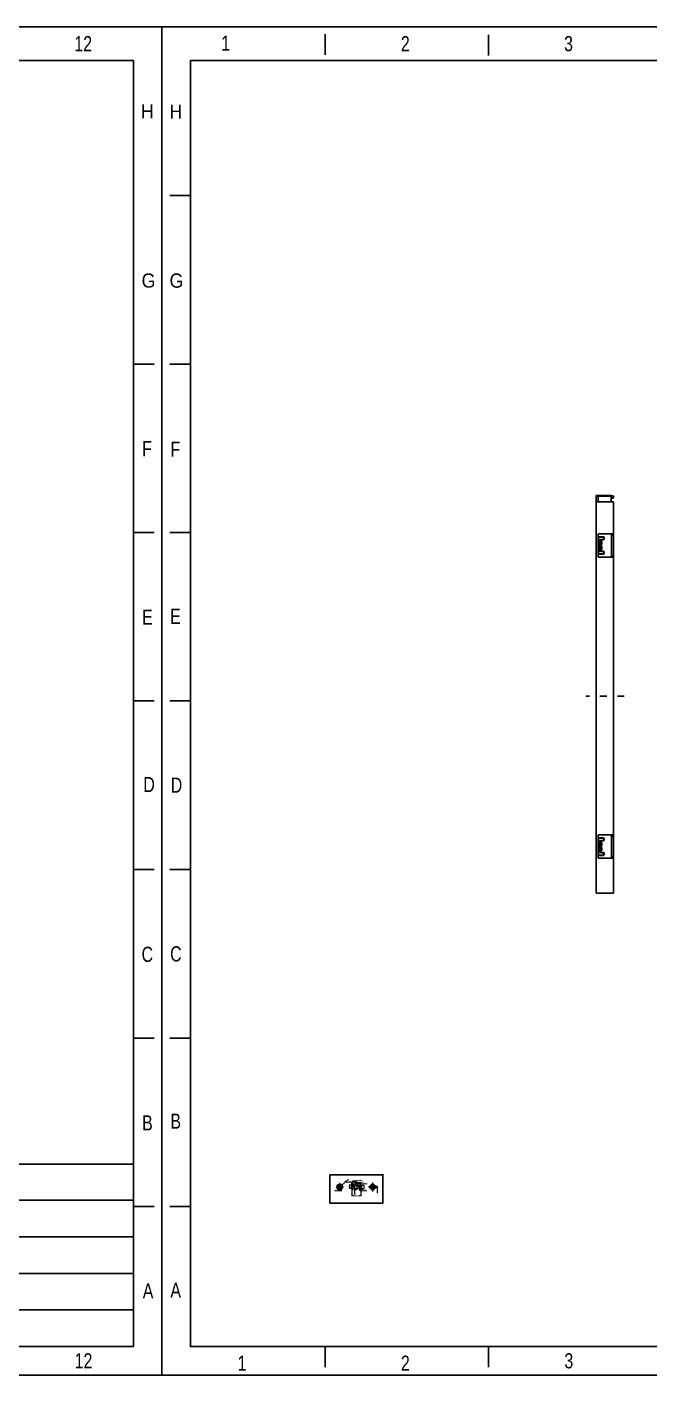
# Model space of a CAD drawing. Header units: millimetres. Extents: x 1409 to 26878, y 589 to 5187.
# Drawn here: x 9909 to 10979, y 589 to 2906 of the extents above; entities that cross this region are included whole.
import ezdxf

# ---------------------------------------------------------------- set-up
doc = ezdxf.new("R2010")
doc.units = ezdxf.units.MM
for name, pattern in [('ACAD_ISO03W100', [30, 12, -18]), ('CENTER', [0.6, 0.375, -0.075, 0.075, -0.075]), ('CENTER2', [28.575, 19.05, -3.175, 3.175, -3.175])]:
    doc.linetypes.add(name, pattern=pattern)
doc.layers.add('02___PRT_ALL_AXES', color=7, linetype='Continuous')
doc.layers.add('center', color=1, linetype='CENTER')
doc.layers.add('1轮廓线', color=7, linetype='Continuous', lineweight=25)
doc.layers.add('7中心线', color=1, linetype='CENTER2', lineweight=13)
doc.styles.add('CKSTANDARD', font='arial.ttf')
doc.styles.add('Roamns', font='romans.shx')
doc.styles.add('仿宋', font='simfang.ttf', dxfattribs={"width": 0.7})
doc.dimstyles.new('GB2：1', dxfattribs={"dimscale": 0.5, "dimtxt": 2.6, "dimasz": 1.8, "dimexe": 0.8, "dimexo": 0.1, "dimtad": 1, "dimdsep": 46, "dimtxsty": '仿宋', "dimcen": 2.5, "dimclrd": 3, "dimclre": 3, "dimclrt": 7, "dimadec": 0, "dimazin": 0, "dimtm": 1e-09, "dimtfac": 0.7, "dimtmove": 0, "dimatfit": 3, "dimfxl": 1, "dimtfill": 1, "dimlwd": 13, "dimlwe": 13, "dimarcsym": 0})

# ---------------------------------------------------------------- blocks, each defined once
blk = doc.blocks.new('standard template')
for p, q in [((3074, 30739), (3074, 30336)), ((6246, 30728), (6246, 30325)), ((456, 27607), (54, 27607)), ((456, 24334), (54, 24334)), ((37812, 24334), (37409, 24334)), ((456, 21062), (54, 21062)), ((37812, 21062), (37409, 21062)), ((456, 17790), (54, 17790)), ((37812, 17790), (37409, 17790)), ((456, 14517), (54, 14517)), ((37812, 14517), (37409, 14517)), ((456, 11245), (54, 11245)), ((37812, 11245), (37409, 11245)), ((456, 10901), (456, 8211)), ((456, 8211), (456, 10446)), ((456, 6313), (456, 10291)), ((23857, 8796), (37409, 8796)), ((456, 7973), (54, 7973)), ((456, 7944), (456, 5254)), ((23857, 8093), (37409, 8093)), ((37812, 7973), (37409, 7973)), ((23857, 7383), (37409, 7383)), ((23857, 6674), (37409, 6674)), ((23857, 5964), (37409, 5964)), ((456, 5254), (37409, 5254)), ((3074, 5254), (3074, 4851)), ((6246, 4851), (6246, 5254))]:
    blk.add_line(p, q)
blk.add_lwpolyline([(37963, 4700), (-97, 4700), (-97, 30879), (37963, 30879)], close=True)
at = {"color": 7}
for points in [[(456, 6674), (456, 5964), (456, 5254), (456, 30226), (37409, 30226), (37409, 5254)], [(456, 9631), (456, 8921), (456, 8211)]]:
    blk.add_lwpolyline(points, dxfattribs=at)
at = {"style": 'CKSTANDARD'}
for s, height, width, p in [('1', 295, 0.75, (1055, 30416)), ('2', 295, 0.75, (4545, 30408)), ('3', 295, 0.75, (7716, 30408)), ('12', 294.8, 0.75, (36261, 30408)), ('H', 276, 0.9, (47, 29097)), ('H', 276, 0.9, (37555, 29102)), ('G', 276, 0.9, (50, 25816)), ('G', 276, 0.9, (37567, 25817)), ('F', 295, 0.75, (69, 22532)), ('F', 295, 0.75, (37578, 22543)), ('E', 295, 0.75, (62, 19285)), ('E', 295, 0.75, (37578, 19270)), ('D', 295, 0.75, (74, 16009)), ('D', 295, 0.75, (37601, 16020)), ('C', 295, 0.75, (62, 12732)), ('C', 295, 0.75, (37567, 12723)), ('B', 295, 0.75, (67, 9483)), ('B', 295, 0.75, (37578, 9450)), ('A', 295, 0.75, (67, 6202)), ('A', 295, 0.75, (37590, 6188)), ('1', 295, 0.75, (1373, 4783)), ('2', 295, 0.75, (4545, 4783)), ('3', 295, 0.75, (7722, 4830)), ('12', 294.8, 0.75, (36267, 4830))]:
    blk.add_text(s, height=height, dxfattribs=dict(at, width=width)).set_placement(p)
at = {"style": 'Roamns'}
for tag, p in [('PAGE_NAME', (27466, 7594)), ('PROJECT_NAME', (27466, 6884)), ('DRAWN_NAME', (27466, 6174)), ('VERSION', (34241, 6174)), ('SELECT_DATA', (27466, 5464)), ('PAGE_NUMBER', (34241, 5464))]:
    blk.add_attdef(tag, p, '', height=285, dxfattribs=at)
blk = doc.blocks.new('*U46')
at = {"layer": '7中心线', "color": 0, "linetype": 'CENTER2', "transparency": 16777216}
for p, q in [((-6.4, 0), (-0.58, 0)), ((0, 0.58), (0, 6.4)), ((0.58, 0), (6.4, 0)), ((0, -6.4), (0, -0.58))]:
    blk.add_line(p, q, dxfattribs=at)
at = {"layer": '7中心线', "color": 0, "linetype": 'Continuous', "transparency": 16777216}
for p, q in [((-0.29, 0), (0.29, 0)), ((0, -0.29), (0, 0.29))]:
    blk.add_line(p, q, dxfattribs=at)
blk = doc.blocks.new('*U47')
at = {"color": 0, "linetype": 'CENTER', "lineweight": 5, "ltscale": 0.2, "transparency": 16777216}
blk.add_line((13.5, 0), (-5.2, 0), dxfattribs=at)
blk = doc.blocks.new('*D54')
at = {"color": 3, "lineweight": 13, "transparency": 16777216}
for p, q in [((10470.4, 917.2), (10470.4, 923.6)), ((10471.3, 923.2), (10473, 923.2)), ((10473.9, 916.8), (10473.9, 923.6)), ((10473.9, 923.2), (10485.9, 923.2))]:
    blk.add_line(p, q, dxfattribs=at)
at = {"color": 3, "transparency": 16777216}
for points in [[(10471.3, 923.4), (10471.3, 923.1), (10470.4, 923.2)], [(10473, 923.4), (10473, 923.1), (10473.9, 923.2)]]:
    blk.add_solid(points, dxfattribs=at)
at = {"color": 7, "lineweight": 5, "transparency": 16777216, "insert": (10480.4, 924.4), "char_height": 1.3, "attachment_point": 5, "style": '仿宋', "bg_fill": 3, "box_fill_scale": 1.1, "bg_fill_color": 256, "bg_fill_true_color": 13158600, "bg_fill_transparency": 0}
blk.add_mtext('3.5 [1/8"]%%P0.05', dxfattribs=at)
at = {"layer": 'Defpoints', "color": 0, "transparency": 16777216}
for p in [(10470.4, 917.2), (10473.9, 923.2), (10473.9, 916.8)]:
    blk.add_point(p, dxfattribs=at)
blk = doc.blocks.new('*D55')
at = {"color": 3, "lineweight": 13, "transparency": 16777216}
for p, q in [((10467.9, 920.9), (10456.6, 920.9)), ((10467.9, 915.3), (10467.9, 921.3)), ((10469.5, 920.9), (10468.8, 920.9)), ((10470.4, 917.2), (10470.4, 921.3))]:
    blk.add_line(p, q, dxfattribs=at)
at = {"color": 3, "transparency": 16777216}
for points in [[(10468.8, 921.1), (10468.8, 920.8), (10467.9, 920.9)], [(10469.5, 921.1), (10469.5, 920.8), (10470.4, 920.9)]]:
    blk.add_solid(points, dxfattribs=at)
at = {"color": 7, "lineweight": 5, "transparency": 16777216, "insert": (10461.8, 922.1), "char_height": 1.3, "attachment_point": 5, "style": '仿宋', "bg_fill": 3, "box_fill_scale": 1.1, "bg_fill_color": 256, "bg_fill_true_color": 13158600, "bg_fill_transparency": 0}
blk.add_mtext('2.5 [1/8"]%%P0.1', dxfattribs=at)
at = {"layer": 'Defpoints', "color": 0, "transparency": 16777216}
for p in [(10467.9, 915.3), (10470.4, 920.9), (10470.4, 917.2)]:
    blk.add_point(p, dxfattribs=at)
blk = doc.blocks.new('*D56')
at = {"color": 3, "lineweight": 13, "transparency": 16777216}
for p, q in [((10473, 920.6), (10472.1, 920.6)), ((10473.9, 916.8), (10473.9, 921)), ((10473.9, 920.6), (10475.7, 920.6)), ((10475.7, 916.8), (10475.7, 921)), ((10476.6, 920.6), (10487.8, 920.6))]:
    blk.add_line(p, q, dxfattribs=at)
at = {"color": 3, "transparency": 16777216}
for points in [[(10473, 920.7), (10473, 920.4), (10473.9, 920.6)], [(10476.6, 920.7), (10476.6, 920.4), (10475.7, 920.6)]]:
    blk.add_solid(points, dxfattribs=at)
at = {"color": 7, "lineweight": 5, "transparency": 16777216, "insert": (10482.7, 921.7), "char_height": 1.3, "attachment_point": 5, "style": '仿宋', "bg_fill": 3, "box_fill_scale": 1.1, "bg_fill_color": 256, "bg_fill_true_color": 13158600, "bg_fill_transparency": 0}
blk.add_mtext('1.8 [1/8"]%%P0.1', dxfattribs=at)
at = {"layer": 'Defpoints', "color": 0, "transparency": 16777216}
for p in [(10473.9, 916.8), (10475.7, 920.6), (10475.7, 916.8)]:
    blk.add_point(p, dxfattribs=at)
blk = doc.blocks.new('*D57')
at = {"color": 3, "lineweight": 13, "transparency": 16777216}
for p, q in [((10475.7, 917.2), (10475.7, 918.6)), ((10476.6, 918.2), (10482.8, 918.2)), ((10483.7, 915), (10483.7, 918.6)), ((10483.7, 918.2), (10494.4, 918.2))]:
    blk.add_line(p, q, dxfattribs=at)
at = {"color": 3, "transparency": 16777216}
for points in [[(10476.6, 918.3), (10476.6, 918), (10475.7, 918.2)], [(10482.8, 918.3), (10482.8, 918), (10483.7, 918.2)]]:
    blk.add_solid(points, dxfattribs=at)
at = {"color": 7, "lineweight": 5, "transparency": 16777216, "insert": (10489.5, 919.3), "char_height": 1.3, "attachment_point": 5, "style": '仿宋', "bg_fill": 3, "box_fill_scale": 1.1, "bg_fill_color": 256, "bg_fill_true_color": 13158600, "bg_fill_transparency": 0}
blk.add_mtext('8 [3/8"]%%P0.15', dxfattribs=at)
at = {"layer": 'Defpoints', "color": 0, "transparency": 16777216}
for p in [(10475.7, 917.2), (10483.7, 918.2), (10483.7, 914.9)]:
    blk.add_point(p, dxfattribs=at)
blk = doc.blocks.new('*D58')
at = {"color": 3, "lineweight": 13, "transparency": 16777216}
for p, q in [((10472.2, 914.8), (10472.9, 914.8)), ((10472.2, 910.3), (10472.9, 910.3)), ((10472.5, 913.9), (10472.5, 911.2)), ((10472.5, 910.3), (10472.5, 897.4))]:
    blk.add_line(p, q, dxfattribs=at)
at = {"color": 3, "transparency": 16777216}
for points in [[(10472.3, 913.9), (10472.6, 913.9), (10472.5, 914.8)], [(10472.3, 911.2), (10472.6, 911.2), (10472.5, 910.3)]]:
    blk.add_solid(points, dxfattribs=at)
at = {"color": 7, "lineweight": 5, "transparency": 16777216, "insert": (10471.3, 903.1), "char_height": 1.3, "attachment_point": 5, "rotation": 90, "style": '仿宋', "bg_fill": 3, "box_fill_scale": 1.1, "bg_fill_color": 256, "bg_fill_true_color": 13158600, "bg_fill_transparency": 0}
blk.add_mtext('%%C4.5 [1/8"]%%P0.1', dxfattribs=at)
at = {"layer": 'Defpoints', "color": 0, "transparency": 16777216}
for p in [(10472.2, 914.8), (10472.2, 910.3), (10472.5, 910.3)]:
    blk.add_point(p, dxfattribs=at)
blk = doc.blocks.new('*D59')
at = {"color": 3, "lineweight": 13, "transparency": 16777216}
for p, q in [((10481.2, 911), (10481.2, 906)), ((10482.1, 906.4), (10482.8, 906.4)), ((10483.7, 910.1), (10483.7, 906)), ((10483.7, 906.4), (10493.6, 906.4))]:
    blk.add_line(p, q, dxfattribs=at)
at = {"color": 3, "transparency": 16777216}
for points in [[(10482.1, 906.5), (10482.1, 906.2), (10481.2, 906.4)], [(10482.8, 906.5), (10482.8, 906.2), (10483.7, 906.4)]]:
    blk.add_solid(points, dxfattribs=at)
at = {"color": 7, "lineweight": 5, "transparency": 16777216, "insert": (10489.1, 907.8), "char_height": 1.3, "attachment_point": 5, "style": '仿宋', "bg_fill": 3, "box_fill_scale": 1.1, "bg_fill_color": 256, "bg_fill_true_color": 13158600, "bg_fill_transparency": 0}
blk.add_mtext('2.5 [1/8"]{\\H0.7x;\\S+0.3^  0;}', dxfattribs=at)
at = {"layer": 'Defpoints', "color": 0, "transparency": 16777216}
for p in [(10481.2, 911.1), (10483.7, 910.1), (10483.7, 906.4)]:
    blk.add_point(p, dxfattribs=at)
blk = doc.blocks.new('*D60')
at = {"color": 3, "lineweight": 13, "transparency": 16777216}
for p, q in [((10482.2, 915.5), (10489.1, 915.5)), ((10482.7, 909.6), (10489.1, 909.6)), ((10488.7, 914.6), (10488.7, 910.5))]:
    blk.add_line(p, q, dxfattribs=at)
at = {"color": 3, "transparency": 16777216}
for points in [[(10488.5, 914.6), (10488.8, 914.6), (10488.7, 915.5)], [(10488.5, 910.5), (10488.8, 910.5), (10488.7, 909.6)]]:
    blk.add_solid(points, dxfattribs=at)
at = {"color": 7, "lineweight": 5, "transparency": 16777216, "insert": (10487.7, 912.6), "char_height": 1.3, "attachment_point": 5, "rotation": 90, "style": '仿宋', "bg_fill": 3, "box_fill_scale": 1.1, "bg_fill_color": 256, "bg_fill_true_color": 13158600, "bg_fill_transparency": 0}
blk.add_mtext('M6', dxfattribs=at)
at = {"layer": 'Defpoints', "color": 0, "transparency": 16777216}
for p in [(10482.1, 915.5), (10482.6, 909.6), (10488.7, 909.6)]:
    blk.add_point(p, dxfattribs=at)
blk = doc.blocks.new('*U45')
at = {"color": 0, "linetype": 'CENTER', "lineweight": 5, "ltscale": 0.2, "transparency": 16777216}
for p, q in [((-8.4, 0), (-0.98, 0)), ((0, 0.98), (0, 8.4)), ((0.98, 0), (8.4, 0)), ((0, -8.4), (0, -0.98))]:
    blk.add_line(p, q, dxfattribs=at)
at = {"color": 0, "linetype": 'Continuous', "lineweight": 5, "ltscale": 0.2, "transparency": 16777216}
for p, q in [((-0.49, 0), (0.49, 0)), ((0, -0.49), (0, 0.49))]:
    blk.add_line(p, q, dxfattribs=at)
blk = doc.blocks.new('*D61')
at = {"color": 3, "lineweight": 13, "transparency": 16777216}
for p, q in [((10504.7, 914), (10511.9, 914)), ((10504.7, 911), (10511.9, 911)), ((10511.5, 913.1), (10511.5, 911.9)), ((10511.5, 911), (10511.5, 902))]:
    blk.add_line(p, q, dxfattribs=at)
at = {"color": 3, "transparency": 16777216}
for points in [[(10511.4, 913.1), (10511.7, 913.1), (10511.5, 914)], [(10511.4, 911.9), (10511.7, 911.9), (10511.5, 911)]]:
    blk.add_solid(points, dxfattribs=at)
at = {"color": 7, "lineweight": 5, "transparency": 16777216, "insert": (10510.1, 906), "char_height": 1.3, "attachment_point": 5, "rotation": 90, "style": '仿宋', "bg_fill": 3, "box_fill_scale": 1.1, "bg_fill_color": 256, "bg_fill_true_color": 13158600, "bg_fill_transparency": 0}
blk.add_mtext('3 [1/8"]{\\H0.7x;\\S+0.03^ +0.08;}', dxfattribs=at)
at = {"layer": 'Defpoints', "color": 0, "transparency": 16777216}
for p in [(10504.7, 914), (10504.7, 911), (10511.5, 911)]:
    blk.add_point(p, dxfattribs=at)
blk = doc.blocks.new('*D62')
at = {"color": 3, "lineweight": 13, "transparency": 16777216}
for p, q in [((10444.7, 905.9), (10438.2, 905.9)), ((10444.7, 911.9), (10444.7, 905.5)), ((10448.8, 905.9), (10445.6, 905.9)), ((10449.7, 911.9), (10449.7, 905.5))]:
    blk.add_line(p, q, dxfattribs=at)
at = {"color": 3, "transparency": 16777216}
for points in [[(10445.6, 906.1), (10445.6, 905.8), (10444.7, 905.9)], [(10448.8, 906.1), (10448.8, 905.8), (10449.7, 905.9)]]:
    blk.add_solid(points, dxfattribs=at)
at = {"color": 7, "lineweight": 5, "transparency": 16777216, "insert": (10441, 907.1), "char_height": 1.3, "attachment_point": 5, "style": '仿宋', "bg_fill": 3, "box_fill_scale": 1.1, "bg_fill_color": 256, "bg_fill_true_color": 13158600, "bg_fill_transparency": 0}
blk.add_mtext('5 [1/4"]', dxfattribs=at)
at = {"layer": 'Defpoints', "color": 0, "transparency": 16777216}
for p in [(10444.7, 912), (10449.7, 912), (10449.7, 905.9)]:
    blk.add_point(p, dxfattribs=at)
blk = doc.blocks.new('*D63')
at = {"layer": '1轮廓线', "color": 3, "lineweight": 13, "transparency": 16777216}
for p, q in [((10467.9, 915.5), (10463.3, 915.5)), ((10467.8, 909.7), (10463.3, 909.7)), ((10463.7, 914.6), (10463.7, 910.6))]:
    blk.add_line(p, q, dxfattribs=at)
at = {"layer": '1轮廓线', "color": 3, "transparency": 16777216}
for points in [[(10463.5, 910.6), (10463.8, 910.6), (10463.7, 909.7)], [(10463.6, 914.6), (10463.9, 914.6), (10463.7, 915.5)]]:
    blk.add_solid(points, dxfattribs=at)
at = {"layer": '1轮廓线', "color": 7, "transparency": 16777216, "insert": (10462.6, 912.6), "char_height": 1.3, "attachment_point": 5, "rotation": 89.6486, "style": '仿宋', "bg_fill": 3, "box_fill_scale": 1.1, "bg_fill_color": 256, "bg_fill_true_color": 13158600, "bg_fill_transparency": 0}
blk.add_mtext('（%%C6）', dxfattribs=at)
at = {"layer": 'Defpoints', "color": 0, "transparency": 16777216}
for p in [(10463.7, 909.7), (10467.9, 915.5), (10467.9, 909.7)]:
    blk.add_point(p, dxfattribs=at)
blk = doc.blocks.new('*D64')
at = {"color": 3, "lineweight": 13, "transparency": 16777216}
for p, q in [((10443.1, 908.8), (10442.4, 908.2)), ((10462.2, 925.9), (10451.4, 916.3))]:
    blk.add_line(p, q, dxfattribs=at)
at = {"color": 7, "transparency": 16777216, "insert": (10456.4, 922.3), "char_height": 1.3, "attachment_point": 5, "rotation": 41.8334, "style": '仿宋', "bg_fill": 3, "box_fill_scale": 1.1, "bg_fill_color": 256, "bg_fill_true_color": 13158600, "bg_fill_transparency": 0}
blk.add_mtext('∅9.4 [∅3/8"]%%P0.15', dxfattribs=at)
at = {"color": 3, "lineweight": 13, "transparency": 16777216}
blk.add_line((10443.7, 909.4), (10450.7, 915.7), dxfattribs=at)
at = {"color": 3, "transparency": 16777216}
for points in [[(10443, 908.9), (10443.2, 908.7), (10443.7, 909.4)], [(10451.3, 916.4), (10451.5, 916.2), (10450.7, 915.7)]]:
    blk.add_solid(points, dxfattribs=at)
at = {"layer": 'Defpoints', "color": 0, "transparency": 16777216}
for p in [(10443.7, 909.4), (10450.7, 915.7)]:
    blk.add_point(p, dxfattribs=at)
blk = doc.blocks.new('*D65')
at = {"color": 3, "lineweight": 13, "transparency": 16777216}
for p, q in [((10467.9, 909.6), (10467.9, 896.7)), ((10483.7, 910.1), (10483.7, 896.7)), ((10482.8, 897.1), (10468.8, 897.1))]:
    blk.add_line(p, q, dxfattribs=at)
at = {"color": 3, "transparency": 16777216}
for points in [[(10468.8, 897.3), (10468.8, 897), (10467.9, 897.1)], [(10482.8, 897.3), (10482.8, 897), (10483.7, 897.1)]]:
    blk.add_solid(points, dxfattribs=at)
at = {"color": 7, "transparency": 16777216, "insert": (10475.8, 898.3), "char_height": 1.3, "attachment_point": 5, "style": '仿宋', "bg_fill": 3, "box_fill_scale": 1.1, "bg_fill_color": 256, "bg_fill_true_color": 13158600, "bg_fill_transparency": 0}
blk.add_mtext('15.8 [5/8"]', dxfattribs=at)
at = {"layer": 'Defpoints', "color": 0, "transparency": 16777216}
for p in [(10467.9, 909.7), (10483.7, 910.1), (10467.9, 897.1)]:
    blk.add_point(p, dxfattribs=at)

msp = doc.modelspace()

# ---------------------------------------------------------------- linework, layer by layer
at = {"color": 7, "linetype": 'Continuous', "lineweight": -3}
for p, q in [((10887.7855, 1417.4339), (10887.7855, 2100.9339)), ((10887.7855, 2100.9339), (10914.0855, 2100.9339)), ((10891.7855, 2098.4339), (10887.7855, 2098.4339)), ((10917.7855, 2089.9339), (10887.7855, 2089.9339)), ((10891.7855, 2089.9339), (10891.7855, 2099.9339)), ((10917.2855, 2100.4339), (10917.2855, 2096.4339)), ((10917.7855, 2099.9339), (10917.2855, 2100.4339)), ((10917.7855, 2096.9339), (10917.2855, 2096.4339)), ((10917.7855, 2099.9325), (10917.7855, 2096.9353)), ((10917.7855, 1417.4339), (10917.7855, 2089.9339)), ((10891.4855, 1995.9339), (10891.4855, 2033.9339)), ((10891.7855, 1995.2198), (10891.7855, 2034.6481)), ((10891.7855, 2029.4339), (10891.9194, 2029.4339)), ((10892.2855, 2028.9339), (10891.7855, 2028.9339)), ((10892.2855, 2028.9339), (10892.2855, 2000.9339)), ((10892.4855, 2034.9339), (10917.7855, 2034.9339)), ((10892.7855, 2029.4339), (10892.7855, 2029.9339)), ((10900.7855, 2029.9339), (10892.7855, 2029.9339)), ((10900.7855, 2029.4339), (10892.7855, 2029.4339)), ((10894.2855, 2006.9339), (10894.2855, 2022.9339)), ((10894.2855, 2022.9339), (10894.7855, 2022.9339)), ((10894.7855, 2006.9339), (10894.7855, 2022.9339)), ((10896.7855, 2025.4339), (10896.7855, 2024.9339)), ((10896.7855, 2025.4339), (10900.7855, 2025.4339)), ((10896.7855, 2024.9339), (10900.7855, 2024.9339)), ((10900.7855, 2029.4339), (10900.7855, 2029.9339)), ((10900.7855, 2025.4339), (10900.7855, 2024.9339)), ((10901.2855, 2025.9339), (10901.2855, 2028.9339)), ((10901.2855, 2028.9339), (10901.7855, 2028.9339)), ((10901.2855, 2025.9339), (10901.7855, 2025.9339)), ((10901.7855, 2025.9339), (10901.7855, 2028.9339)), ((10914.2855, 1994.9339), (10914.2855, 2034.9339)), ((10917.7855, 2032.4339), (10914.2855, 2032.4339)), ((10892.2855, 2000.9339), (10891.7855, 2000.9339)), ((10891.7855, 2000.4339), (10891.9194, 2000.4339)), ((10917.7855, 1994.9339), (10892.4855, 1994.9339)), ((10892.7855, 2000.4339), (10892.7855, 1999.9339)), ((10892.7855, 2000.4339), (10900.7855, 2000.4339)), ((10892.7855, 1999.9339), (10900.7855, 1999.9339)), ((10894.2855, 2006.9339), (10894.7855, 2006.9339)), ((10896.7855, 2004.4339), (10896.7855, 2004.9339)), ((10900.7855, 2004.9339), (10896.7855, 2004.9339)), ((10900.7855, 2004.4339), (10896.7855, 2004.4339)), ((10900.7855, 2004.4339), (10900.7855, 2004.9339)), ((10900.7855, 2000.4339), (10900.7855, 1999.9339)), ((10901.2855, 2000.9339), (10901.2855, 2003.9339)), ((10901.2855, 2003.9339), (10901.7855, 2003.9339)), ((10901.2855, 2000.9339), (10901.7855, 2000.9339)), ((10901.7855, 2000.9339), (10901.7855, 2003.9339)), ((10917.7855, 1997.4339), (10914.2855, 1997.4339)), ((10891.4855, 1516.4339), (10891.4855, 1478.4339)), ((10891.7855, 1517.1481), (10891.7855, 1477.7198)), ((10891.7855, 1511.9339), (10891.9194, 1511.9339)), ((10892.2855, 1511.4339), (10891.7855, 1511.4339)), ((10892.2855, 1511.4339), (10892.2855, 1483.4339)), ((10892.4855, 1517.4339), (10917.7855, 1517.4339)), ((10900.7855, 1512.4339), (10892.7855, 1512.4339)), ((10892.7855, 1511.9339), (10892.7855, 1512.4339)), ((10900.7855, 1511.9339), (10892.7855, 1511.9339)), ((10896.7855, 1507.9339), (10900.7855, 1507.9339)), ((10896.7855, 1507.9339), (10896.7855, 1507.4339)), ((10896.7855, 1507.4339), (10900.7855, 1507.4339)), ((10900.7855, 1511.9339), (10900.7855, 1512.4339)), ((10900.7855, 1507.9339), (10900.7855, 1507.4339)), ((10901.2855, 1511.4339), (10901.7855, 1511.4339)), ((10901.2855, 1508.4339), (10901.2855, 1511.4339)), ((10901.2855, 1508.4339), (10901.7855, 1508.4339)), ((10901.7855, 1508.4339), (10901.7855, 1511.4339)), ((10914.2855, 1517.4339), (10914.2855, 1477.4339)), ((10917.7855, 1514.9339), (10914.2855, 1514.9339)), ((10892.2855, 1483.4339), (10891.7855, 1483.4339)), ((10891.7855, 1482.9339), (10891.9194, 1482.9339)), ((10892.7855, 1482.9339), (10900.7855, 1482.9339)), ((10892.7855, 1482.9339), (10892.7855, 1482.4339)), ((10894.2855, 1505.4339), (10894.7855, 1505.4339)), ((10894.2855, 1489.4339), (10894.2855, 1505.4339)), ((10894.2855, 1489.4339), (10894.7855, 1489.4339)), ((10894.7855, 1489.4339), (10894.7855, 1505.4339)), ((10900.7855, 1487.4339), (10896.7855, 1487.4339)), ((10896.7855, 1486.9339), (10896.7855, 1487.4339)), ((10900.7855, 1486.9339), (10896.7855, 1486.9339)), ((10900.7855, 1486.9339), (10900.7855, 1487.4339)), ((10900.7855, 1482.9339), (10900.7855, 1482.4339)), ((10901.2855, 1486.4339), (10901.7855, 1486.4339)), ((10901.2855, 1483.4339), (10901.2855, 1486.4339)), ((10901.2855, 1483.4339), (10901.7855, 1483.4339)), ((10901.7855, 1483.4339), (10901.7855, 1486.4339)), ((10917.7855, 1477.4339), (10892.4855, 1477.4339)), ((10892.7855, 1482.4339), (10900.7855, 1482.4339)), ((10917.7855, 1479.9339), (10914.2855, 1479.9339)), ((10917.7855, 1417.4339), (10887.7855, 1417.4339))]:
    msp.add_line(p, q, dxfattribs=at)
for centre, radius, start, end in [((10892.4855, 2033.9339), 1, 90, 180), ((10892.7855, 2028.9339), 1, 90, 180), ((10892.7855, 2028.9339), 0.5, 90, 180), ((10896.7855, 2022.9339), 2.5, 90, 180), ((10896.7855, 2022.9339), 2, 90, 180), ((10900.7855, 2028.9339), 1, 0, 90), ((10900.7855, 2028.9339), 0.5, 0, 90), ((10900.7855, 2025.9339), 1, 270, 0), ((10900.7855, 2025.9339), 0.5, 270, 0), ((10892.4855, 1995.9339), 1, 180, 270), ((10892.7855, 2000.9339), 1, 180, 270), ((10892.7855, 2000.9339), 0.5, 180, 270), ((10896.7855, 2006.9339), 2.5, 180, 270), ((10896.7855, 2006.9339), 2, 180, 270), ((10900.7855, 2003.9339), 1, 0, 90), ((10900.7855, 2003.9339), 0.5, 0, 90), ((10900.7855, 2000.9339), 1, 270, 0), ((10900.7855, 2000.9339), 0.5, 270, 0), ((10892.4855, 1516.4339), 1, 90, 180), ((10892.7855, 1511.4339), 1, 90, 180), ((10892.7855, 1511.4339), 0.5, 90, 180), ((10896.7855, 1505.4339), 2.5, 90, 180), ((10896.7855, 1505.4339), 2, 90, 180), ((10900.7855, 1511.4339), 1, 0, 90), ((10900.7855, 1511.4339), 0.5, 0, 90), ((10900.7855, 1508.4339), 1, 270, 0), ((10900.7855, 1508.4339), 0.5, 270, 0), ((10892.7855, 1483.4339), 1, 180, 270), ((10892.7855, 1483.4339), 0.5, 180, 270), ((10896.7855, 1489.4339), 2.5, 180, 270), ((10896.7855, 1489.4339), 2, 180, 270), ((10900.7855, 1486.4339), 1, 0, 90), ((10900.7855, 1486.4339), 0.5, 0, 90), ((10900.7855, 1483.4339), 1, 270, 0), ((10900.7855, 1483.4339), 0.5, 270, 0), ((10892.4855, 1478.4339), 1, 180, 270)]:
    msp.add_arc(centre, radius, start, end, dxfattribs=at)
at = {"layer": '02___PRT_ALL_AXES', "color": 7, "linetype": 'Continuous', "lineweight": -3}
for p, q in [((10891.7855, 2099.9339), (10914.0855, 2099.9339)), ((10914.0855, 2100.9328), (10914.0855, 2089.9339)), ((10914.0855, 2100.4339), (10917.2855, 2100.4339)), ((10914.0855, 2096.4339), (10917.2855, 2096.4339)), ((10897.7855, 2021.7739), (10894.7855, 2021.7739)), ((10897.7855, 2016.0939), (10894.7855, 2016.0939)), ((10897.7855, 2016.094), (10897.7855, 2021.7739)), ((10897.7855, 2013.7739), (10894.7855, 2013.7739)), ((10897.7855, 2008.0939), (10894.7855, 2008.0939)), ((10897.7855, 2008.094), (10897.7855, 2013.7739)), ((10897.7855, 1504.2739), (10894.7855, 1504.2739)), ((10897.7855, 1498.5939), (10894.7855, 1498.5939)), ((10897.7855, 1496.2739), (10894.7855, 1496.2739)), ((10897.7855, 1490.5939), (10894.7855, 1490.5939)), ((10897.7855, 1498.594), (10897.7855, 1504.2739)), ((10897.7855, 1490.594), (10897.7855, 1496.2739))]:
    msp.add_line(p, q, dxfattribs=at)
at = {"layer": '1轮廓线', "linetype": 'Continuous', "lineweight": 13}
for p, q in [((10442.2411, 912.5719), (10442.5411, 912.5719)), ((10442.5411, 912.5719), (10444.3411, 912.5719)), ((10446.3513, 913.1719), (10446.7532, 912.77)), ((10446.3513, 911.9719), (10446.7532, 912.3738)), ((10446.6411, 913.4617), (10447.043, 913.0597)), ((10446.6411, 911.6821), (10447.043, 912.084)), ((10447.8411, 913.4617), (10447.4392, 913.0597)), ((10447.8411, 911.6821), (10447.4392, 912.084)), ((10448.1309, 913.1719), (10447.7289, 912.77)), ((10448.1309, 911.9719), (10447.7289, 912.3738)), ((10451.9411, 912.5719), (10450.1411, 912.5719)), ((10452.2411, 912.5719), (10451.9411, 912.5719)), ((10508.7105, 912.5044), (10508.8105, 912.5044))]:
    msp.add_line(p, q, dxfattribs=at)
at = {"layer": '1轮廓线', "linetype": 'Continuous', "lineweight": 25}
for p, q in [((10444.7411, 913.1719), (10445.143, 912.77)), ((10444.7411, 911.9719), (10444.7411, 913.1719)), ((10444.7411, 913.1719), (10446.3513, 913.1719)), ((10444.7411, 911.9719), (10445.143, 912.3738)), ((10446.3513, 911.9719), (10444.7411, 911.9719)), ((10445.143, 912.77), (10445.143, 912.3738)), ((10446.7532, 912.77), (10445.143, 912.77)), ((10446.7532, 912.3738), (10445.143, 912.3738)), ((10446.6411, 915.0719), (10447.043, 914.67)), ((10446.6411, 913.4617), (10446.6411, 915.0719)), ((10446.6411, 915.0719), (10447.8411, 915.0719)), ((10446.6411, 910.0719), (10446.6411, 911.6821)), ((10446.6411, 910.0719), (10447.043, 910.4738)), ((10447.8411, 910.0719), (10446.6411, 910.0719)), ((10447.043, 914.67), (10447.4392, 914.67)), ((10447.043, 913.0597), (10447.043, 914.67)), ((10447.043, 912.084), (10447.043, 910.4738)), ((10447.043, 910.4738), (10447.4392, 910.4738)), ((10447.8411, 915.0719), (10447.4392, 914.67)), ((10447.4392, 913.0597), (10447.4392, 914.67)), ((10447.4392, 910.4738), (10447.4392, 912.084)), ((10447.8411, 910.0719), (10447.4392, 910.4738)), ((10449.3392, 912.77), (10447.7289, 912.77)), ((10447.7289, 912.3738), (10449.3392, 912.3738)), ((10447.8411, 915.0719), (10447.8411, 913.4617)), ((10447.8411, 911.6821), (10447.8411, 910.0719)), ((10448.1309, 913.1719), (10449.7411, 913.1719)), ((10448.1309, 911.9719), (10449.7411, 911.9719)), ((10449.7411, 913.1719), (10449.3392, 912.77)), ((10449.3392, 912.3738), (10449.3392, 912.77)), ((10449.7411, 911.9719), (10449.3392, 912.3738)), ((10449.7411, 913.1719), (10449.7411, 911.9719)), ((10467.9209, 915.4719), (10469.7209, 917.2719)), ((10467.9209, 915.0719), (10467.9209, 915.4719)), ((10467.9209, 913.4617), (10467.9209, 915.0719)), ((10467.9209, 911.9719), (10467.9209, 913.1719)), ((10467.9209, 910.0719), (10467.9209, 911.6821)), ((10467.9209, 909.6719), (10467.9209, 910.0719)), ((10469.7209, 907.8719), (10467.9209, 909.6719)), ((10469.7209, 917.2719), (10470.3209, 917.2719)), ((10470.3209, 907.8719), (10469.7209, 907.8719)), ((10470.2795, 911.326), (10470.2795, 913.8178)), ((10470.3209, 917.2719), (10470.4209, 917.1719)), ((10470.4209, 907.9719), (10470.3209, 907.8719)), ((10470.4209, 917.1719), (10470.4209, 914.8219)), ((10470.4209, 914.8219), (10473.9209, 914.8219)), ((10470.4209, 910.3219), (10470.4209, 907.9719)), ((10473.9209, 910.3219), (10470.4209, 910.3219)), ((10473.9209, 916.7719), (10474.9209, 917.2719)), ((10473.9209, 914.8219), (10473.9209, 916.7719)), ((10473.9209, 908.3719), (10473.9209, 910.3219)), ((10474.9209, 907.8719), (10473.9209, 908.3719)), ((10474.9209, 917.2719), (10475.6209, 917.2719)), ((10475.6209, 907.8719), (10474.9209, 907.8719)), ((10475.6209, 917.2719), (10475.7209, 917.1719)), ((10475.7209, 907.9719), (10475.6209, 907.8719)), ((10475.7209, 917.4719), (10475.7209, 914.9719)), ((10475.7209, 914.9719), (10476.4885, 914.9719)), ((10476.5209, 910.1719), (10475.7209, 910.1719)), ((10475.7209, 910.1719), (10475.7209, 907.9719)), ((10476.4884, 914.9719), (10476.4885, 914.9719)), ((10476.5209, 909.7719), (10476.5209, 910.1719)), ((10476.6709, 909.6219), (10476.5209, 909.7719)), ((10476.621, 914.7424), (10476.6209, 914.7424)), ((10476.6709, 909.6219), (10476.6708, 909.6219)), ((10477.0709, 915.5219), (10477.071, 915.5218)), ((10477.0709, 915.5219), (10477.1709, 915.5219)), ((10477.1209, 910.4014), (10477.121, 910.4014)), ((10477.1706, 915.5224), (10477.1709, 915.5219)), ((10477.5712, 909.6216), (10477.5709, 909.6219)), ((10477.6709, 909.6219), (10477.5709, 909.6219)), ((10477.621, 914.7425), (10477.6209, 914.7425)), ((10477.6709, 909.6219), (10477.6707, 909.6222)), ((10478.0709, 915.5219), (10478.0713, 915.5226)), ((10478.0709, 915.5219), (10478.1709, 915.5219)), ((10478.1209, 910.4017), (10478.121, 910.4017)), ((10478.1708, 915.5213), (10478.1709, 915.5219)), ((10478.5711, 909.6222), (10478.5709, 909.6219)), ((10478.6709, 909.6219), (10478.5709, 909.6219)), ((10478.621, 914.7419), (10478.6208, 914.7419)), ((10478.6709, 909.6219), (10478.6706, 909.6213)), ((10479.0709, 915.5219), (10479.0711, 915.5213)), ((10479.0709, 915.5219), (10479.1709, 915.5219)), ((10479.1208, 910.4012), (10479.121, 910.4012)), ((10479.1707, 915.5216), (10479.1709, 915.5219)), ((10479.5713, 909.6213), (10479.5709, 909.6219)), ((10479.6709, 909.6219), (10479.5709, 909.6219)), ((10479.621, 914.7421), (10479.6208, 914.7421)), ((10479.6709, 909.6219), (10479.6708, 909.6226)), ((10480.0709, 915.5219), (10480.0711, 915.5216)), ((10480.0709, 915.5219), (10480.1709, 915.5219)), ((10480.1208, 910.4018), (10480.121, 910.4018)), ((10480.1709, 915.5219), (10480.1709, 915.5219)), ((10480.571, 909.6226), (10480.5709, 909.6219)), ((10480.6709, 909.6219), (10480.5709, 909.6219)), ((10480.6209, 914.7424), (10480.6209, 914.7424)), ((10480.6709, 909.6219), (10480.6709, 909.6219)), ((10481.0709, 915.5219), (10481.0709, 915.5218)), ((10481.0709, 915.5219), (10481.1709, 915.5219)), ((10481.1209, 910.4013), (10481.1209, 910.4014)), ((10481.1709, 915.5219), (10481.1709, 915.5219)), ((10483.4209, 914.0719), (10481.2209, 914.0719)), ((10481.2209, 914.0719), (10481.2209, 911.0719)), ((10483.653, 912.5719), (10481.2209, 912.5719)), ((10481.2209, 911.0719), (10483.4209, 911.0719)), ((10481.5709, 909.622), (10481.5709, 909.6219)), ((10481.6709, 909.6219), (10481.5709, 909.6219)), ((10481.6209, 914.7424), (10481.6209, 914.7424)), ((10481.6709, 909.6219), (10481.6709, 909.6219)), ((10482.0709, 915.5219), (10482.0709, 915.5218)), ((10482.0709, 915.5219), (10482.1709, 915.5219)), ((10482.1209, 910.4013), (10482.1209, 910.4013)), ((10482.1709, 915.5218), (10482.1709, 915.5219)), ((10482.5709, 909.6219), (10482.5709, 909.6219)), ((10482.6709, 909.6219), (10482.5709, 909.6219)), ((10482.6209, 914.7425), (10482.6209, 914.7424)), ((10482.6709, 909.6219), (10482.6709, 909.6219)), ((10483.0709, 915.5219), (10483.0709, 915.5219)), ((10483.0709, 915.5219), (10483.1709, 915.5219)), ((10483.1209, 910.4014), (10483.1209, 910.4013)), ((10483.1709, 915.5218), (10483.1709, 915.5219)), ((10483.7209, 914.3719), (10483.4209, 914.0719)), ((10483.4209, 911.0719), (10483.7209, 910.7719)), ((10483.7209, 910.1219), (10483.4428, 909.8438)), ((10483.4428, 909.8438), (10483.4428, 909.8438)), ((10483.6209, 914.7425), (10483.6209, 914.7424)), ((10483.7209, 914.9157), (10483.7209, 914.9157)), ((10483.7209, 914.9157), (10483.7209, 914.3719)), ((10483.7209, 914.3719), (10483.7209, 910.7719)), ((10483.7209, 910.7719), (10483.7209, 910.1219))]:
    msp.add_line(p, q, dxfattribs=at)
at = {"layer": '1轮廓线'}
for p in [(10481.2209, 914.0719), (10481.2209, 911.0719)]:
    msp.add_line(p, (10480.819, 912.5719), dxfattribs=at)
at = {"layer": '1轮廓线', "linetype": 'Continuous', "lineweight": 25}
for start, end in [(0, 180), (180, 0)]:
    msp.add_arc((10447.2411, 912.5719), 4.7, start, end, dxfattribs=at)
for points, degree, knots in [([(10446.3513, 913.1719), (10446.4148, 913.1719), (10446.4713, 913.1968), (10446.5195, 913.2181), (10446.5573, 913.2556), (10446.5935, 913.2915), (10446.6162, 913.3417), (10446.6411, 913.397), (10446.6411, 913.4617)], 2, [0, 0, 0, 0.25, 0.25, 0.5, 0.5, 0.75, 0.75, 1, 1, 1]), ([(10446.6411, 911.6821), (10446.6411, 911.7456), (10446.6162, 911.8021), (10446.5949, 911.8503), (10446.5573, 911.8882), (10446.5215, 911.9243), (10446.4713, 911.947), (10446.416, 911.9719), (10446.3513, 911.9719)], 2, [0, 0, 0, 0.25, 0.25, 0.5, 0.5, 0.75, 0.75, 1, 1, 1]), ([(10447.043, 913.0597), (10447.043, 912.9963), (10447.0181, 912.9398), (10446.9968, 912.8915), (10446.9593, 912.8537), (10446.9234, 912.8175), (10446.8732, 912.7949), (10446.8179, 912.77), (10446.7532, 912.77)], 2, [0, 0, 0, 0.25, 0.25, 0.5, 0.5, 0.75, 0.75, 1, 1, 1]), ([(10446.7532, 912.3738), (10446.8167, 912.3738), (10446.8732, 912.3489), (10446.9214, 912.3276), (10446.9593, 912.2901), (10446.9954, 912.2542), (10447.0181, 912.204), (10447.043, 912.1487), (10447.043, 912.084)], 2, [0, 0, 0, 0.25, 0.25, 0.5, 0.5, 0.75, 0.75, 1, 1, 1]), ([(10447.7289, 912.77), (10447.6655, 912.77), (10447.609, 912.7949), (10447.5607, 912.8162), (10447.5229, 912.8537), (10447.4867, 912.8896), (10447.4641, 912.9398), (10447.4392, 912.9951), (10447.4392, 913.0597)], 2, [0, 0, 0, 0.25, 0.25, 0.5, 0.5, 0.75, 0.75, 1, 1, 1]), ([(10447.4392, 912.084), (10447.4392, 912.1475), (10447.4641, 912.204), (10447.4854, 912.2523), (10447.5229, 912.2901), (10447.5588, 912.3263), (10447.609, 912.3489), (10447.6643, 912.3738), (10447.7289, 912.3738)], 2, [0, 0, 0, 0.25, 0.25, 0.5, 0.5, 0.75, 0.75, 1, 1, 1]), ([(10447.8411, 913.4617), (10447.8411, 913.3982), (10447.866, 913.3417), (10447.8873, 913.2935), (10447.9248, 913.2556), (10447.9607, 913.2195), (10448.0109, 913.1968), (10448.0662, 913.1719), (10448.1309, 913.1719)], 2, [0, 0, 0, 0.25, 0.25, 0.5, 0.5, 0.75, 0.75, 1, 1, 1]), ([(10448.1309, 911.9719), (10448.0674, 911.9719), (10448.0109, 911.947), (10447.9626, 911.9257), (10447.9248, 911.8882), (10447.8886, 911.8523), (10447.866, 911.8021), (10447.8411, 911.7468), (10447.8411, 911.6821)], 2, [0, 0, 0, 0.25, 0.25, 0.5, 0.5, 0.75, 0.75, 1, 1, 1]), ([(10467.9209, 913.1719), (10467.9209, 913.1719), (10467.9209, 913.1968), (10467.9209, 913.2181), (10467.9209, 913.2915), (10467.9209, 913.3417), (10467.9209, 913.397), (10467.9209, 913.4617)], 2, [0, 0, 0, 0.25, 0.25, 0.5, 0.75, 0.75, 1, 1, 1]), ([(10467.9209, 911.6821), (10467.9209, 911.7456), (10467.9209, 911.8021), (10467.9209, 911.8503), (10467.9209, 911.9243), (10467.9209, 911.947), (10467.9209, 911.9719), (10467.9209, 911.9719)], 2, [0, 0, 0, 0.250039461, 0.250039461, 0.500078922, 0.750118383, 0.750118383, 1, 1, 1]), ([(10479.6957, 909.6576), (10479.6949, 909.6553), (10479.6941, 909.653), (10479.6858, 909.6316), (10479.6784, 909.6219), (10479.6709, 909.6219)], 3, [0, 0, 0, 0, 0.097676742, 0.097676742, 1, 1, 1, 1]), ([(10482.6709, 909.6219), (10482.6792, 909.6218), (10482.6875, 909.634), (10482.6968, 909.6608), (10482.6977, 909.6636), (10482.6986, 909.6665)], 3, [0, 0, 0, 0, 0.902119982, 0.902119982, 1, 1, 1, 1]), ([(10483.7209, 914.0719), (10483.5349, 914.0719), (10483.4209, 914.0719), (10483.4209, 914.0719)], 2, [0, 0, 0, 0.500069154, 1, 1, 1]), ([(10483.653, 912.5719), (10483.5341, 912.7778), (10483.4771, 912.9631), (10483.421, 913.1454), (10483.4208, 913.4975), (10483.5338, 913.8656), (10483.653, 914.0719)], 2, [0, 0, 0, 0.25, 0.25, 0.5, 0.75, 1, 1, 1]), ([(10483.653, 911.0719), (10483.5341, 911.2778), (10483.4771, 911.4631), (10483.421, 911.6454), (10483.4208, 911.9975), (10483.5338, 912.3656), (10483.653, 912.5719)], 2, [0, 0, 0, 0.25, 0.25, 0.5, 0.75, 1, 1, 1])]:
    msp.add_open_spline(points, degree=degree, knots=knots, dxfattribs=at)
for points, degree in [([(10476.4884, 914.9719), (10476.5326, 914.8954), (10476.5767, 914.8189), (10476.6209, 914.7424)], 3), ([(10476.9479, 915.3084), (10476.7831, 915.0272), (10476.6183, 914.7469)], 2), ([(10476.621, 914.7424), (10476.771, 915.0022), (10476.921, 915.262), (10477.071, 915.5218)], 3), ([(10477.1209, 910.4014), (10476.9709, 910.1416), (10476.8208, 909.8818), (10476.6708, 909.6219)], 3), ([(10477.5712, 909.6216), (10477.4211, 909.8816), (10477.271, 910.1415), (10477.121, 910.4014)], 3), ([(10477.1706, 915.5224), (10477.3207, 915.2624), (10477.4708, 915.0025), (10477.6209, 914.7425)], 3), ([(10477.621, 914.7425), (10477.7711, 915.0025), (10477.9212, 915.2626), (10478.0713, 915.5226)], 3), ([(10478.1209, 910.4017), (10477.9708, 910.1419), (10477.8208, 909.882), (10477.6707, 909.6222)], 3), ([(10477.6707, 909.6222), (10477.6797, 909.6225), (10477.6887, 909.6367), (10477.6977, 909.6647)], 3), ([(10478.0443, 915.4808), (10478.0532, 915.5081), (10478.062, 915.5219), (10478.0709, 915.5219)], 3), ([(10478.5711, 909.6222), (10478.4211, 909.882), (10478.271, 910.1419), (10478.121, 910.4017)], 3), ([(10478.1708, 915.5213), (10478.3208, 915.2615), (10478.4708, 915.0017), (10478.6208, 914.7419)], 3), ([(10478.621, 914.7419), (10478.771, 915.0017), (10478.921, 915.2615), (10479.0711, 915.5213)], 3), ([(10479.1208, 910.4012), (10478.9707, 910.1412), (10478.8207, 909.8813), (10478.6706, 909.6213)], 3), ([(10478.6975, 909.663), (10478.6887, 909.6357), (10478.6798, 909.6219), (10478.6709, 909.6219)], 3), ([(10479.0439, 915.4794), (10479.0529, 915.5077), (10479.0619, 915.5219), (10479.0709, 915.5219)], 3), ([(10479.5713, 909.6213), (10479.4212, 909.8813), (10479.2711, 910.1413), (10479.121, 910.4012)], 3), ([(10479.1707, 915.5216), (10479.3208, 915.2618), (10479.4708, 915.0019), (10479.6208, 914.7421)], 3), ([(10479.621, 914.7421), (10479.771, 915.0019), (10479.9211, 915.2618), (10480.0711, 915.5216)], 3), ([(10480.1208, 910.4018), (10479.9708, 910.1421), (10479.8208, 909.8823), (10479.6708, 909.6226)], 3), ([(10479.6928, 909.6528), (10479.9091, 910.0242), (10480.1254, 910.3942)], 2), ([(10480.044, 915.4797), (10480.0529, 915.5077), (10480.0619, 915.5219), (10480.0709, 915.5219)], 3), ([(10480.571, 909.6226), (10480.421, 909.8823), (10480.271, 910.1421), (10480.121, 910.4018)], 3), ([(10480.1709, 915.5219), (10480.3209, 915.2621), (10480.4709, 915.0023), (10480.6209, 914.7424)], 3), ([(10481.0453, 915.4799), (10480.8314, 915.1134), (10480.6174, 914.7485)], 2), ([(10480.6209, 914.7424), (10480.7709, 915.0022), (10480.9209, 915.262), (10481.0709, 915.5218)], 3), ([(10481.1209, 910.4013), (10480.9709, 910.1415), (10480.8209, 909.8817), (10480.6709, 909.6219)], 3), ([(10481.0425, 915.4751), (10481.052, 915.5062), (10481.0615, 915.5219), (10481.0709, 915.5219)], 3), ([(10481.5709, 909.622), (10481.4209, 909.8818), (10481.2709, 910.1416), (10481.1209, 910.4014)], 3), ([(10481.1709, 915.5219), (10481.3209, 915.262), (10481.4709, 915.0022), (10481.6209, 914.7424)], 3), ([(10481.6209, 914.7424), (10481.7709, 915.0022), (10481.9209, 915.262), (10482.0709, 915.5218)], 3), ([(10482.1209, 910.4013), (10481.9709, 910.1415), (10481.8209, 909.8817), (10481.6709, 909.6219)], 3), ([(10482.0443, 915.4807), (10482.0532, 915.5081), (10482.062, 915.5219), (10482.0709, 915.5219)], 3), ([(10482.5709, 909.6219), (10482.4209, 909.8817), (10482.2709, 910.1415), (10482.1209, 910.4013)], 3), ([(10482.1709, 915.5218), (10482.3209, 915.262), (10482.4709, 915.0022), (10482.6209, 914.7424)], 3), ([(10482.6209, 914.7425), (10482.7709, 915.0023), (10482.9209, 915.2621), (10483.0709, 915.5219)], 3), ([(10483.1209, 910.4014), (10482.9709, 910.1415), (10482.8209, 909.8817), (10482.6709, 909.6219)], 3), ([(10483.4428, 909.8438), (10483.3355, 910.0296), (10483.2282, 910.2155), (10483.1209, 910.4013)], 3), ([(10483.1709, 915.5218), (10483.3209, 915.262), (10483.4709, 915.0022), (10483.6209, 914.7424)], 3), ([(10483.4209, 911.0719), (10483.4209, 911.0719), (10483.5346, 911.0719), (10483.653, 911.0719)], 2), ([(10483.6209, 914.7425), (10483.6543, 914.8002), (10483.6876, 914.858), (10483.7209, 914.9157)], 3)]:
    msp.add_open_spline(points, degree=degree, dxfattribs=at)
at = {"layer": 'center', "linetype": 'ACAD_ISO03W100', "lineweight": -3}
msp.add_line((10936.4811, 1756.1839), (10870.4142, 1756.1839), dxfattribs=at)

# ---------------------------------------------------------------- block references
at = {"transparency": 33554595, "xscale": 0.0885002660397285, "yscale": 0.0885002660397285, "zscale": 0.0885002660397285}
msp.add_blockref('standard template', (6781.7429, 173.2812), dxfattribs=at)
at = {"lineweight": -3, "transparency": 33554595, "xscale": 0.0885002660397285, "yscale": 0.0885002660397285, "zscale": 0.0885002660397285}
msp.add_blockref('standard template', (10150.0666, 173.2812), dxfattribs=at)
at = {"color": 3, "linetype": 'CENTER', "lineweight": 5, "ltscale": 0.2}
msp.add_blockref('*U47', (10472.1709, 912.5719), dxfattribs=at)
at = {"layer": '7中心线', "linetype": 'CENTER2'}
msp.add_blockref('*U46', (10447.2411, 912.5719), dxfattribs=at)

# ---------------------------------------------------------------- next in the draw order: dimensions: what is measured, and where the dimension line sits
at = {"color": 6, "lineweight": 5}
dim = msp.add_linear_dim(base=(10473.9209, 923.239), p1=(10470.4209, 917.1719), p2=(10473.9209, 916.7719), text='<>%%P0.05', dimstyle='GB2：1', dxfattribs=at)
dim.commit()
dim.dimension.update_dxf_attribs({"geometry": '*D54', "text_midpoint": (10480.3776, 923.239), "dimtype": 160})

# ---------------------------------------------------------------- next in the draw order: dimensions: what is measured, and where the dimension line sits
dim = msp.add_linear_dim(base=(10470.4209, 920.9037), p1=(10467.9209, 915.2719), p2=(10470.4209, 917.1719), text='<>%%P0.1', dimstyle='GB2：1', dxfattribs=at)
dim.commit()
dim.dimension.update_dxf_attribs({"geometry": '*D55', "text_midpoint": (10461.8178, 920.9037), "dimtype": 160})

# ---------------------------------------------------------------- next in the draw order: dimensions: what is measured, and where the dimension line sits
dim = msp.add_linear_dim(base=(10449.7411, 905.9166), p1=(10444.7411, 911.9719), p2=(10449.7411, 911.9719), dimstyle='GB2：1', dxfattribs=at)
dim.commit()
dim.dimension.update_dxf_attribs({"geometry": '*D62', "text_midpoint": (10441.0378, 905.9166), "dimtype": 160})
dim = msp.add_linear_dim(base=(10475.7209, 920.5598), p1=(10473.9209, 916.7719), p2=(10475.7209, 916.7719), text='<>%%P0.1', dimstyle='GB2：1', dxfattribs=at)
dim.commit()
dim.dimension.update_dxf_attribs({"geometry": '*D56', "text_midpoint": (10482.6824, 921.7155)})

# ---------------------------------------------------------------- next in the draw order: dimensions: what is measured, and where the dimension line sits
dim = msp.add_linear_dim(base=(10483.7209, 918.163), p1=(10475.7209, 917.1719), p2=(10483.7209, 914.9157), text='<>%%P0.15', dimstyle='GB2：1', dxfattribs=at)
dim.commit()
dim.dimension.update_dxf_attribs({"geometry": '*D57', "text_midpoint": (10489.5224, 919.3186)})

# ---------------------------------------------------------------- next in the draw order: dimensions: what is measured, and where the dimension line sits
dim = msp.add_linear_dim(base=(10472.4627, 910.3219), p1=(10472.1709, 914.8219), p2=(10472.1709, 910.3219), angle=90, text='%%C<>%%P0.1', dimstyle='GB2：1', dxfattribs=at)
dim.commit()
dim.dimension.update_dxf_attribs({"geometry": '*D58', "text_midpoint": (10472.4627, 903.1177), "dimtype": 160})

# ---------------------------------------------------------------- next in the draw order: linework, layer by layer
at = {"layer": '1轮廓线'}
for p, q in [((10467.9209, 915.0719), (10470.2795, 913.8178)), ((10467.9209, 910.0719), (10470.2795, 911.326)), ((10470.2795, 913.8178), (10470.6924, 912.5719)), ((10470.2795, 911.326), (10470.6924, 912.5719))]:
    msp.add_line(p, q, dxfattribs=at)

# ---------------------------------------------------------------- next in the draw order: dimensions: what is measured, and where the dimension line sits
at = {"color": 6, "lineweight": 5}
dim = msp.add_linear_dim(base=(10483.7209, 906.3717), p1=(10481.2209, 911.0719), p2=(10483.7209, 910.1219), text='<>{\\H0.7x;\\S+0.3^  0;}', dimstyle='GB2：1', dxfattribs=at)
dim.commit()
dim.dimension.update_dxf_attribs({"geometry": '*D59', "text_midpoint": (10489.1129, 906.3717), "dimtype": 160})
at = {"layer": '1轮廓线'}
dim = msp.add_aligned_dim(p1=(10467.9209, 915.4719), p2=(10467.8856, 909.7073), distance=-4.1981, text='（%%C6）', dimstyle='GB2：1', dxfattribs=at)
dim.commit()
dim.dimension.update_dxf_attribs({"geometry": '*D63', "text_midpoint": (10462.6276, 912.6219)})

# ---------------------------------------------------------------- next in the draw order: linework, layer by layer
at = {"layer": '1轮廓线', "linetype": 'Continuous', "lineweight": 13}
for p, q in [((10503.8105, 914.0044), (10503.8105, 914.3044)), ((10503.8105, 911.0044), (10503.8105, 910.7044))]:
    msp.add_line(p, q, dxfattribs=at)
at = {"layer": '1轮廓线', "linetype": 'Continuous', "lineweight": 25}
for radius in [4.7, 3]:
    msp.add_circle((10447.2411, 912.5719), radius, dxfattribs=at)
for start, end in [(90, 270), (270, 90)]:
    msp.add_arc((10503.8105, 912.5044), 1.8, start, end, dxfattribs=at)
for points in [[(10502.9445, 914.0044), (10502.8256, 913.7985), (10502.7186, 913.6131), (10502.6134, 913.4309), (10502.4101, 913.0788), (10502.1976, 912.7107), (10502.0784, 912.5044)], [(10502.0784, 912.5044), (10502.1973, 912.2985), (10502.3043, 912.1131), (10502.4095, 911.9309), (10502.6128, 911.5788), (10502.8253, 911.2107), (10502.9445, 911.0044)], [(10505.5425, 912.5044), (10505.4237, 912.7103), (10505.3167, 912.8956), (10505.2115, 913.0778), (10505.0082, 913.4299), (10504.7956, 913.798), (10504.6765, 914.0044)], [(10504.6765, 911.0044), (10504.7954, 911.2103), (10504.9024, 911.3956), (10505.0076, 911.5778), (10505.2109, 911.9299), (10505.4234, 912.298), (10505.5425, 912.5044)]]:
    msp.add_open_spline(points, degree=2, knots=[0, 0, 0, 0.25, 0.25, 0.5, 0.75, 1, 1, 1], dxfattribs=at)
for points in [[(10503.8105, 914.0044), (10503.6061, 914.0044), (10503.1813, 914.0044), (10502.9445, 914.0044)], [(10502.9445, 911.0044), (10503.1806, 911.0044), (10503.6056, 911.0044), (10503.8105, 911.0044)], [(10504.6765, 914.0044), (10504.4404, 914.0044), (10504.0154, 914.0044), (10503.8105, 914.0044)], [(10503.8105, 911.0044), (10504.0148, 911.0044), (10504.4397, 911.0044), (10504.6765, 911.0044)]]:
    msp.add_open_spline(points, degree=2, dxfattribs=at)

# ---------------------------------------------------------------- next in the draw order: dimensions: what is measured, and where the dimension line sits
at = {"color": 6, "lineweight": 5}
dim = msp.add_linear_dim(base=(10488.6739, 909.6219), p1=(10482.1209, 915.5219), p2=(10482.6209, 909.6219), angle=90, text='M6', dimstyle='GB2：1', dxfattribs=at)
dim.commit()
dim.dimension.update_dxf_attribs({"geometry": '*D60', "text_midpoint": (10487.7039, 912.5719)})

# ---------------------------------------------------------------- next in the draw order: linework, layer by layer
at = {"layer": '1轮廓线', "linetype": 'Continuous', "lineweight": 13}
msp.add_line((10498.9105, 912.5044), (10498.8105, 912.5044), dxfattribs=at)

# ---------------------------------------------------------------- next in the draw order: block references
at = {"color": 3, "linetype": 'CENTER', "lineweight": 5, "ltscale": 0.2}
msp.add_blockref('*U45', (10503.8105, 912.5044), dxfattribs=at)

# ---------------------------------------------------------------- next in the draw order: dimensions: what is measured, and where the dimension line sits
at = {"color": 1}
dim = msp.add_diameter_dim_2p(p1=(10443.7392, 909.4372), p2=(10450.743, 915.7066), text='<>%%P0.15', dimstyle='GB2：1', dxfattribs=at)
dim.commit()
dim.dimension.update_dxf_attribs({"geometry": '*D64', "text_midpoint": (10456.3525, 922.279)})

# ---------------------------------------------------------------- next in the draw order: dimensions: what is measured, and where the dimension line sits
dim = msp.add_linear_dim(base=(10467.9209, 897.1333), p1=(10483.7209, 910.1219), p2=(10467.9209, 909.6719), dimstyle='GB2：1', dxfattribs=at)
dim.commit()
dim.dimension.update_dxf_attribs({"geometry": '*D65', "text_midpoint": (10475.8209, 898.289)})
at = {"color": 6, "lineweight": 5}
dim = msp.add_linear_dim(base=(10511.5464, 911.0044), p1=(10504.6765, 914.0044), p2=(10504.6765, 911.0044), angle=90, text='<>{\\H0.7x;\\S+0.03^ +0.08;}', dimstyle='GB2：1', dxfattribs=at)
dim.commit()
dim.dimension.update_dxf_attribs({"geometry": '*D61', "text_midpoint": (10511.5464, 906.0484), "dimtype": 160})

# ---------------------------------------------------------------- next in the draw order: linework, layer by layer
msp.add_lwpolyline([(10430.1366, 933.4529), (10521.3076, 933.4529), (10521.3076, 884.6748), (10430.1366, 884.6748)], close=True)
at = {"layer": '1轮廓线', "linetype": 'Continuous', "lineweight": 25}
msp.add_circle((10503.8105, 912.5044), 4.7, dxfattribs=at)
at = {"layer": '1轮廓线'}
msp.add_circle((10503.8105, 912.5044), 2.6, dxfattribs=at)

doc.saveas('drawing.dxf')
